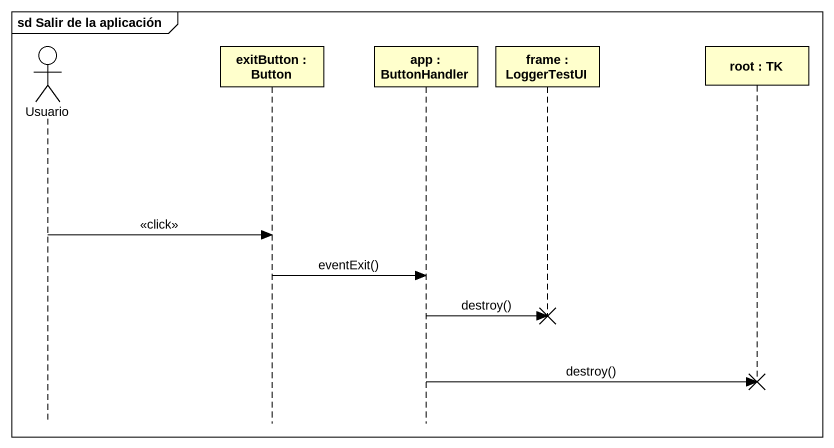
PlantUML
@startuml
mainframe sd Salir de la aplicación
hide footbox
actor Usuario
participant "exitButton : Button" as exitButton
participant "app : ButtonHandler" as app
participant "frame : LoggerTestUI" as frame_
participant "root : TK" as root

Usuario -> exitButton : <<click>>
exitButton -> app : eventExit()
app -> frame_ !! : destroy()
app -> root !! : destroy()
@enduml
